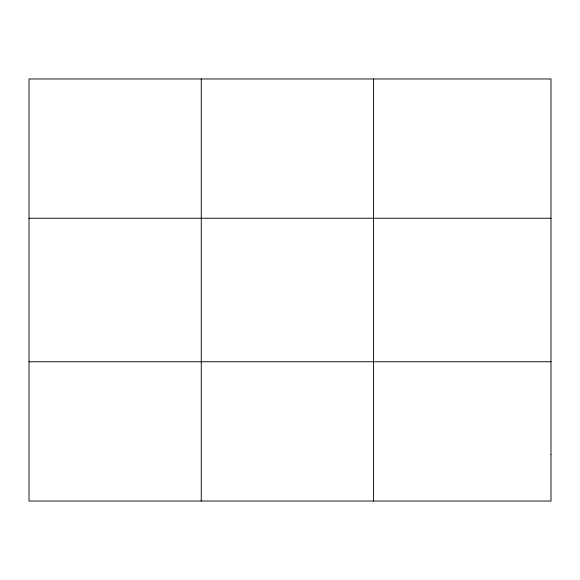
<?xml version="1.0" encoding="UTF-8"?>
<svg xmlns="http://www.w3.org/2000/svg" width="580" height="580" viewBox="0 0 580 580"><rect width="100%" height="100%" fill="white"/><g stroke="black" fill="none" stroke-linecap="round" stroke-linejoin="round"><path stroke-width="0.87" d="M201.26 501.033L201.26 78.967M373.52 501.033L373.52 78.967M29 218.247L551 218.247M29 361.753L551 361.753M551 454.604L551 501.033L29 501.033L29 78.967L551 78.967L551 454.604"/></g></svg>
